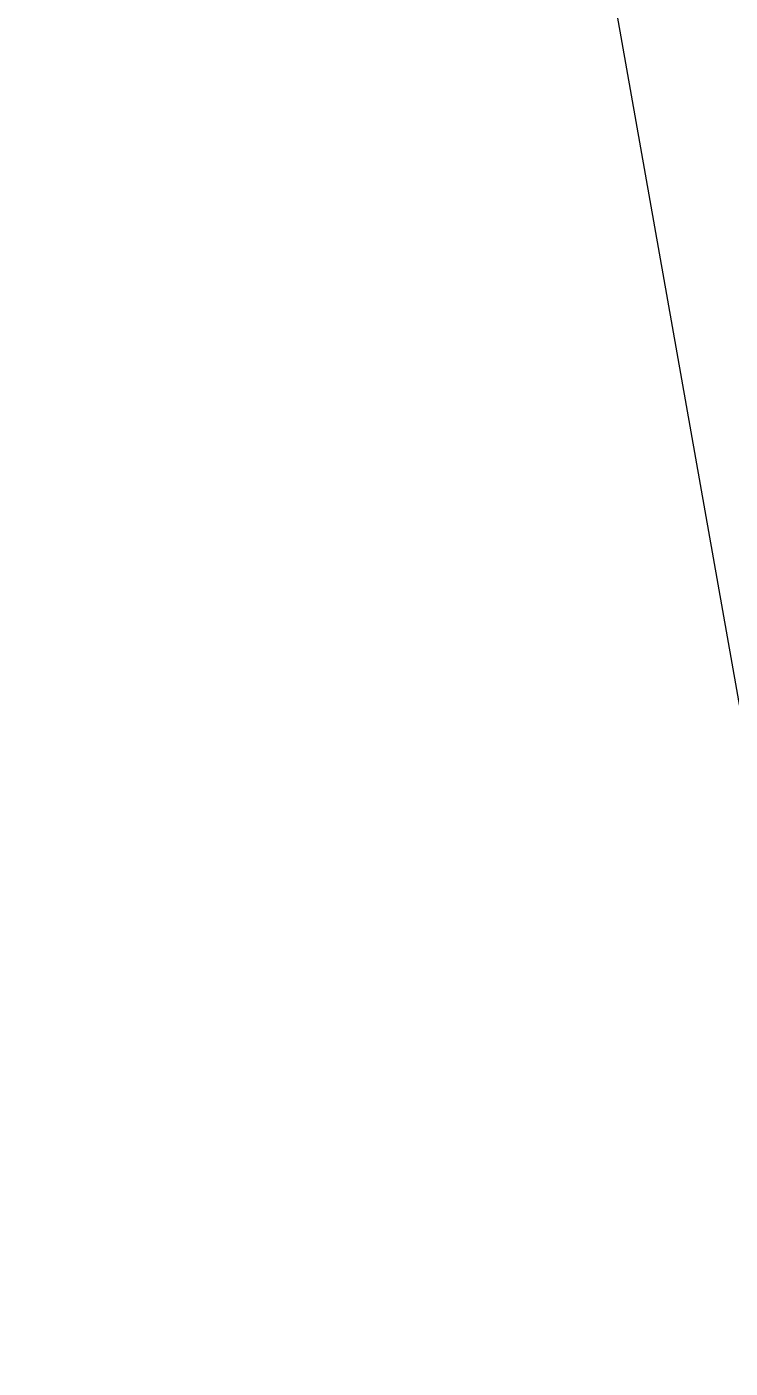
# Model space of a CAD drawing. Header units: millimetres. Extents: x -8417289 to 9420486, y 0 to 166066.
# Drawn here: x -196588.37 to -196585.42, y 105958.96 to 105964.58 of the extents above; entities that cross this region are included whole.
import ezdxf
from ezdxf import colors
from ezdxf.entities.mleader import LeaderData, LeaderLine
from ezdxf.math import Vec2, Vec3

# ---------------------------------------------------------------- set-up
doc = ezdxf.new("R2010")
doc.units = ezdxf.units.MM
doc.header["$MEASUREMENT"] = 0
doc.layers.get('0').update_dxf_attribs({"color": 250, "lineweight": 9})
for name, color, linetype, lineweight in [('_АР ТЕКСТ', 250, 'Continuous', 25), ('АР_Размеры', 175, 'Continuous', 9), ('АР_Сущ Несущая стена', 216, 'Continuous', 30)]:
    doc.layers.add(name, color=color, linetype=linetype, lineweight=lineweight)
doc.styles.add('ISOCPEUR', font='isocpeur.TTF')

# ---------------------------------------------------------------- blocks, each defined once
blk = doc.blocks.new('_DotSmall')
at = {"color": 0, "linetype": 'ByBlock', "const_width": 0.5}
blk.add_lwpolyline([(-0.0625, 0, 1), (0.0625, 0, 1)], format="xyb", close=True, dxfattribs=at)

msp = doc.modelspace()

# ---------------------------------------------------------------- linework, layer by layer
at = {"layer": 'АР_Размеры', "color": 5, "lineweight": 0, "ltscale": 100, "transparency": 33554687}
msp.add_lwpolyline([(-196594.5156, 105955.1609, 0.436125), (-196593.644, 105955.0198, 0.038423), (-196592.4645, 105956.2315, -0.086853), (-196590.8547, 105957.5809, -0.346763), (-196590.4805, 105957.5325), (-196589.8726, 105956.8973, 0.527877), (-196589.377, 105956.9851), (-196589.0245, 105957.7906, -0.527877), (-196588.5289, 105957.8784), (-196587.921, 105957.2432, 0.527877), (-196587.4254, 105957.331), (-196587.0729, 105958.1365, -0.469739), (-196586.6205, 105958.2609), (-196585.0996, 105957.1782, 0.667984), (-196584.6248, 105957.4811), (-196586.1951, 105966.3409, 0.414214)], format="xyb", dxfattribs=at)
msp.add_lwpolyline([(-196594.5156, 105955.1609, 0.436125), (-196593.644, 105955.0198, 0.038423), (-196592.4645, 105956.2315, -0.086853), (-196590.8547, 105957.5809, -0.346763), (-196590.4805, 105957.5325), (-196589.8726, 105956.8973, 0.527877), (-196589.377, 105956.9851), (-196589.0245, 105957.7906, -0.527877), (-196588.5289, 105957.8784), (-196587.921, 105957.2432, 0.527877), (-196587.4254, 105957.331), (-196587.0729, 105958.1365, -0.469739), (-196586.6205, 105958.2609), (-196585.0996, 105957.1782, 0.667984), (-196584.6248, 105957.4811), (-196586.1951, 105966.3409, 0.414214)], format="xyb", dxfattribs=at)
msp.add_lwpolyline([(-196594.5156, 105955.1609, 0.436125), (-196593.644, 105955.0198, 0.038423), (-196592.4645, 105956.2315, -0.086853), (-196590.8547, 105957.5809, -0.346763), (-196590.4805, 105957.5325), (-196589.8726, 105956.8973, 0.527877), (-196589.377, 105956.9851), (-196589.0245, 105957.7906, -0.527877), (-196588.5289, 105957.8784), (-196587.921, 105957.2432, 0.527877), (-196587.4254, 105957.331), (-196587.0729, 105958.1365, -0.469739), (-196586.6205, 105958.2609), (-196585.0996, 105957.1782, 0.667984), (-196584.6248, 105957.4811), (-196586.1951, 105966.3409, 0.414214)], format="xyb", dxfattribs=at)
msp.add_lwpolyline([(-196594.5156, 105955.1609, 0.436125), (-196593.644, 105955.0198, 0.038423), (-196592.4645, 105956.2315, -0.086853), (-196590.8547, 105957.5809, -0.346763), (-196590.4805, 105957.5325), (-196589.8726, 105956.8973, 0.527877), (-196589.377, 105956.9851), (-196589.0245, 105957.7906, -0.527877), (-196588.5289, 105957.8784), (-196587.921, 105957.2432, 0.527877), (-196587.4254, 105957.331), (-196587.0729, 105958.1365, -0.469739), (-196586.6205, 105958.2609), (-196585.0996, 105957.1782, 0.667984), (-196584.6248, 105957.4811), (-196586.1951, 105966.3409, 0.414214)], format="xyb", dxfattribs=at)
msp.add_lwpolyline([(-196594.5156, 105955.1609, 0.436125), (-196593.644, 105955.0198, 0.038423), (-196592.4645, 105956.2315, -0.086853), (-196590.8547, 105957.5809, -0.346763), (-196590.4805, 105957.5325), (-196589.8726, 105956.8973, 0.527877), (-196589.377, 105956.9851), (-196589.0245, 105957.7906, -0.527877), (-196588.5289, 105957.8784), (-196587.921, 105957.2432, 0.527877), (-196587.4254, 105957.331), (-196587.0729, 105958.1365, -0.469739), (-196586.6205, 105958.2609), (-196585.0996, 105957.1782, 0.667984), (-196584.6248, 105957.4811), (-196586.1951, 105966.3409, 0.414214)], format="xyb", dxfattribs=at)
msp.add_lwpolyline([(-196594.5156, 105955.1609, 0.436125), (-196593.644, 105955.0198, 0.038423), (-196592.4645, 105956.2315, -0.086853), (-196590.8547, 105957.5809, -0.346763), (-196590.4805, 105957.5325), (-196589.8726, 105956.8973, 0.527877), (-196589.377, 105956.9851), (-196589.0245, 105957.7906, -0.527877), (-196588.5289, 105957.8784), (-196587.921, 105957.2432, 0.527877), (-196587.4254, 105957.331), (-196587.0729, 105958.1365, -0.469739), (-196586.6205, 105958.2609), (-196585.0996, 105957.1782, 0.667984), (-196584.6248, 105957.4811), (-196586.1951, 105966.3409, 0.414214)], format="xyb", dxfattribs=at)
msp.add_lwpolyline([(-196594.5156, 105955.1609, 0.436125), (-196593.644, 105955.0198, 0.038423), (-196592.4645, 105956.2315, -0.086853), (-196590.8547, 105957.5809, -0.346763), (-196590.4805, 105957.5325), (-196589.8726, 105956.8973, 0.527877), (-196589.377, 105956.9851), (-196589.0245, 105957.7906, -0.527877), (-196588.5289, 105957.8784), (-196587.921, 105957.2432, 0.527877), (-196587.4254, 105957.331), (-196587.0729, 105958.1365, -0.469739), (-196586.6205, 105958.2609), (-196585.0996, 105957.1782, 0.667984), (-196584.6248, 105957.4811), (-196586.1951, 105966.3409, 0.414214)], format="xyb", dxfattribs=at)
msp.add_lwpolyline([(-196594.5156, 105955.1609, 0.436125), (-196593.644, 105955.0198, 0.038423), (-196592.4645, 105956.2315, -0.086853), (-196590.8547, 105957.5809, -0.346763), (-196590.4805, 105957.5325), (-196589.8726, 105956.8973, 0.527877), (-196589.377, 105956.9851), (-196589.0245, 105957.7906, -0.527877), (-196588.5289, 105957.8784), (-196587.921, 105957.2432, 0.527877), (-196587.4254, 105957.331), (-196587.0729, 105958.1365, -0.469739), (-196586.6205, 105958.2609), (-196585.0996, 105957.1782, 0.667984), (-196584.6248, 105957.4811), (-196586.1951, 105966.3409, 0.414214)], format="xyb", dxfattribs=at)
msp.add_lwpolyline([(-196594.5156, 105955.1609, 0.436125), (-196593.644, 105955.0198, 0.038423), (-196592.4645, 105956.2315, -0.086853), (-196590.8547, 105957.5809, -0.346763), (-196590.4805, 105957.5325), (-196589.8726, 105956.8973, 0.527877), (-196589.377, 105956.9851), (-196589.0245, 105957.7906, -0.527877), (-196588.5289, 105957.8784), (-196587.921, 105957.2432, 0.527877), (-196587.4254, 105957.331), (-196587.0729, 105958.1365, -0.469739), (-196586.6205, 105958.2609), (-196585.0996, 105957.1782, 0.667984), (-196584.6248, 105957.4811), (-196586.1951, 105966.3409, 0.414214)], format="xyb", dxfattribs=at)
msp.add_lwpolyline([(-196594.5156, 105955.1609, 0.436125), (-196593.644, 105955.0198, 0.038423), (-196592.4645, 105956.2315, -0.086853), (-196590.8547, 105957.5809, -0.346763), (-196590.4805, 105957.5325), (-196589.8726, 105956.8973, 0.527877), (-196589.377, 105956.9851), (-196589.0245, 105957.7906, -0.527877), (-196588.5289, 105957.8784), (-196587.921, 105957.2432, 0.527877), (-196587.4254, 105957.331), (-196587.0729, 105958.1365, -0.469739), (-196586.6205, 105958.2609), (-196585.0996, 105957.1782, 0.667984), (-196584.6248, 105957.4811), (-196586.1951, 105966.3409, 0.414214)], format="xyb", dxfattribs=at)
msp.add_lwpolyline([(-196594.5156, 105955.1609, 0.436125), (-196593.644, 105955.0198, 0.038423), (-196592.4645, 105956.2315, -0.086853), (-196590.8547, 105957.5809, -0.346763), (-196590.4805, 105957.5325), (-196589.8726, 105956.8973, 0.527877), (-196589.377, 105956.9851), (-196589.0245, 105957.7906, -0.527877), (-196588.5289, 105957.8784), (-196587.921, 105957.2432, 0.527877), (-196587.4254, 105957.331), (-196587.0729, 105958.1365, -0.469739), (-196586.6205, 105958.2609), (-196585.0996, 105957.1782, 0.667984), (-196584.6248, 105957.4811), (-196586.1951, 105966.3409, 0.414214)], format="xyb", dxfattribs=at)
msp.add_lwpolyline([(-196594.5156, 105955.1609, 0.436125), (-196593.644, 105955.0198, 0.038423), (-196592.4645, 105956.2315, -0.086853), (-196590.8547, 105957.5809, -0.346763), (-196590.4805, 105957.5325), (-196589.8726, 105956.8973, 0.527877), (-196589.377, 105956.9851), (-196589.0245, 105957.7906, -0.527877), (-196588.5289, 105957.8784), (-196587.921, 105957.2432, 0.527877), (-196587.4254, 105957.331), (-196587.0729, 105958.1365, -0.469739), (-196586.6205, 105958.2609), (-196585.0996, 105957.1782, 0.667984), (-196584.6248, 105957.4811), (-196586.1951, 105966.3409, 0.414214)], format="xyb", dxfattribs=at)
msp.add_lwpolyline([(-196594.5156, 105955.1609, 0.436125), (-196593.644, 105955.0198, 0.038423), (-196592.4645, 105956.2315, -0.086853), (-196590.8547, 105957.5809, -0.346763), (-196590.4805, 105957.5325), (-196589.8726, 105956.8973, 0.527877), (-196589.377, 105956.9851), (-196589.0245, 105957.7906, -0.527877), (-196588.5289, 105957.8784), (-196587.921, 105957.2432, 0.527877), (-196587.4254, 105957.331), (-196587.0729, 105958.1365, -0.469739), (-196586.6205, 105958.2609), (-196585.0996, 105957.1782, 0.667984), (-196584.6248, 105957.4811), (-196586.1951, 105966.3409, 0.414214)], format="xyb", dxfattribs=at)
msp.add_lwpolyline([(-196594.5156, 105955.1609, 0.436125), (-196593.644, 105955.0198, 0.038423), (-196592.4645, 105956.2315, -0.086853), (-196590.8547, 105957.5809, -0.346763), (-196590.4805, 105957.5325), (-196589.8726, 105956.8973, 0.527877), (-196589.377, 105956.9851), (-196589.0245, 105957.7906, -0.527877), (-196588.5289, 105957.8784), (-196587.921, 105957.2432, 0.527877), (-196587.4254, 105957.331), (-196587.0729, 105958.1365, -0.469739), (-196586.6205, 105958.2609), (-196585.0996, 105957.1782, 0.667984), (-196584.6248, 105957.4811), (-196586.1951, 105966.3409, 0.414214)], format="xyb", dxfattribs=at)
msp.add_lwpolyline([(-196594.5156, 105955.1609, 0.436125), (-196593.644, 105955.0198, 0.038423), (-196592.4645, 105956.2315, -0.086853), (-196590.8547, 105957.5809, -0.346763), (-196590.4805, 105957.5325), (-196589.8726, 105956.8973, 0.527877), (-196589.377, 105956.9851), (-196589.0245, 105957.7906, -0.527877), (-196588.5289, 105957.8784), (-196587.921, 105957.2432, 0.527877), (-196587.4254, 105957.331), (-196587.0729, 105958.1365, -0.469739), (-196586.6205, 105958.2609), (-196585.0996, 105957.1782, 0.667984), (-196584.6248, 105957.4811), (-196586.1951, 105966.3409, 0.414214)], format="xyb", dxfattribs=at)
msp.add_lwpolyline([(-196594.5156, 105955.1609, 0.436125), (-196593.644, 105955.0198, 0.038423), (-196592.4645, 105956.2315, -0.086853), (-196590.8547, 105957.5809, -0.346763), (-196590.4805, 105957.5325), (-196589.8726, 105956.8973, 0.527877), (-196589.377, 105956.9851), (-196589.0245, 105957.7906, -0.527877), (-196588.5289, 105957.8784), (-196587.921, 105957.2432, 0.527877), (-196587.4254, 105957.331), (-196587.0729, 105958.1365, -0.469739), (-196586.6205, 105958.2609), (-196585.0996, 105957.1782, 0.667984), (-196584.6248, 105957.4811), (-196586.1951, 105966.3409, 0.414214)], format="xyb", dxfattribs=at)
msp.add_lwpolyline([(-196594.5156, 105955.1609, 0.436125), (-196593.644, 105955.0198, 0.038423), (-196592.4645, 105956.2315, -0.086853), (-196590.8547, 105957.5809, -0.346763), (-196590.4805, 105957.5325), (-196589.8726, 105956.8973, 0.527877), (-196589.377, 105956.9851), (-196589.0245, 105957.7906, -0.527877), (-196588.5289, 105957.8784), (-196587.921, 105957.2432, 0.527877), (-196587.4254, 105957.331), (-196587.0729, 105958.1365, -0.469739), (-196586.6205, 105958.2609), (-196585.0996, 105957.1782, 0.667984), (-196584.6248, 105957.4811), (-196586.1951, 105966.3409, 0.414214)], format="xyb", dxfattribs=at)
msp.add_lwpolyline([(-196594.5156, 105955.1609, 0.436125), (-196593.644, 105955.0198, 0.038423), (-196592.4645, 105956.2315, -0.086853), (-196590.8547, 105957.5809, -0.346763), (-196590.4805, 105957.5325), (-196589.8726, 105956.8973, 0.527877), (-196589.377, 105956.9851), (-196589.0245, 105957.7906, -0.527877), (-196588.5289, 105957.8784), (-196587.921, 105957.2432, 0.527877), (-196587.4254, 105957.331), (-196587.0729, 105958.1365, -0.469739), (-196586.6205, 105958.2609), (-196585.0996, 105957.1782, 0.667984), (-196584.6248, 105957.4811), (-196586.1951, 105966.3409, 0.414214)], format="xyb", dxfattribs=at)
msp.add_lwpolyline([(-196594.5156, 105955.1609, 0.436125), (-196593.644, 105955.0198, 0.038423), (-196592.4645, 105956.2315, -0.086853), (-196590.8547, 105957.5809, -0.346763), (-196590.4805, 105957.5325), (-196589.8726, 105956.8973, 0.527877), (-196589.377, 105956.9851), (-196589.0245, 105957.7906, -0.527877), (-196588.5289, 105957.8784), (-196587.921, 105957.2432, 0.527877), (-196587.4254, 105957.331), (-196587.0729, 105958.1365, -0.469739), (-196586.6205, 105958.2609), (-196585.0996, 105957.1782, 0.667984), (-196584.6248, 105957.4811), (-196586.1951, 105966.3409, 0.414214)], format="xyb", dxfattribs=at)
msp.add_lwpolyline([(-196594.5156, 105955.1609, 0.436125), (-196593.644, 105955.0198, 0.038423), (-196592.4645, 105956.2315, -0.086853), (-196590.8547, 105957.5809, -0.346763), (-196590.4805, 105957.5325), (-196589.8726, 105956.8973, 0.527877), (-196589.377, 105956.9851), (-196589.0245, 105957.7906, -0.527877), (-196588.5289, 105957.8784), (-196587.921, 105957.2432, 0.527877), (-196587.4254, 105957.331), (-196587.0729, 105958.1365, -0.469739), (-196586.6205, 105958.2609), (-196585.0996, 105957.1782, 0.667984), (-196584.6248, 105957.4811), (-196586.1951, 105966.3409, 0.414214)], format="xyb", dxfattribs=at)
msp.add_lwpolyline([(-196594.5156, 105955.1609, 0.436125), (-196593.644, 105955.0198, 0.038423), (-196592.4645, 105956.2315, -0.086853), (-196590.8547, 105957.5809, -0.346763), (-196590.4805, 105957.5325), (-196589.8726, 105956.8973, 0.527877), (-196589.377, 105956.9851), (-196589.0245, 105957.7906, -0.527877), (-196588.5289, 105957.8784), (-196587.921, 105957.2432, 0.527877), (-196587.4254, 105957.331), (-196587.0729, 105958.1365, -0.469739), (-196586.6205, 105958.2609), (-196585.0996, 105957.1782, 0.667984), (-196584.6248, 105957.4811), (-196586.1951, 105966.3409, 0.414214)], format="xyb", dxfattribs=at)
msp.add_lwpolyline([(-196594.5156, 105955.1609, 0.436125), (-196593.644, 105955.0198, 0.038423), (-196592.4645, 105956.2315, -0.086853), (-196590.8547, 105957.5809, -0.346763), (-196590.4805, 105957.5325), (-196589.8726, 105956.8973, 0.527877), (-196589.377, 105956.9851), (-196589.0245, 105957.7906, -0.527877), (-196588.5289, 105957.8784), (-196587.921, 105957.2432, 0.527877), (-196587.4254, 105957.331), (-196587.0729, 105958.1365, -0.469739), (-196586.6205, 105958.2609), (-196585.0996, 105957.1782, 0.667984), (-196584.6248, 105957.4811), (-196586.1951, 105966.3409, 0.414214)], format="xyb", dxfattribs=at)
msp.add_lwpolyline([(-196594.5156, 105955.1609, 0.436125), (-196593.644, 105955.0198, 0.038423), (-196592.4645, 105956.2315, -0.086853), (-196590.8547, 105957.5809, -0.346763), (-196590.4805, 105957.5325), (-196589.8726, 105956.8973, 0.527877), (-196589.377, 105956.9851), (-196589.0245, 105957.7906, -0.527877), (-196588.5289, 105957.8784), (-196587.921, 105957.2432, 0.527877), (-196587.4254, 105957.331), (-196587.0729, 105958.1365, -0.469739), (-196586.6205, 105958.2609), (-196585.0996, 105957.1782, 0.667984), (-196584.6248, 105957.4811), (-196586.1951, 105966.3409, 0.414214)], format="xyb", dxfattribs=at)
msp.add_lwpolyline([(-196594.5156, 105955.1609, 0.436125), (-196593.644, 105955.0198, 0.038423), (-196592.4645, 105956.2315, -0.086853), (-196590.8547, 105957.5809, -0.346763), (-196590.4805, 105957.5325), (-196589.8726, 105956.8973, 0.527877), (-196589.377, 105956.9851), (-196589.0245, 105957.7906, -0.527877), (-196588.5289, 105957.8784), (-196587.921, 105957.2432, 0.527877), (-196587.4254, 105957.331), (-196587.0729, 105958.1365, -0.469739), (-196586.6205, 105958.2609), (-196585.0996, 105957.1782, 0.667984), (-196584.6248, 105957.4811), (-196586.1951, 105966.3409, 0.414214)], format="xyb", dxfattribs=at)
msp.add_lwpolyline([(-196594.5156, 105955.1609, 0.436125), (-196593.644, 105955.0198, 0.038423), (-196592.4645, 105956.2315, -0.086853), (-196590.8547, 105957.5809, -0.346763), (-196590.4805, 105957.5325), (-196589.8726, 105956.8973, 0.527877), (-196589.377, 105956.9851), (-196589.0245, 105957.7906, -0.527877), (-196588.5289, 105957.8784), (-196587.921, 105957.2432, 0.527877), (-196587.4254, 105957.331), (-196587.0729, 105958.1365, -0.469739), (-196586.6205, 105958.2609), (-196585.0996, 105957.1782, 0.667984), (-196584.6248, 105957.4811), (-196586.1951, 105966.3409, 0.414214)], format="xyb", dxfattribs=at)
msp.add_lwpolyline([(-196594.5156, 105955.1609, 0.436125), (-196593.644, 105955.0198, 0.038423), (-196592.4645, 105956.2315, -0.086853), (-196590.8547, 105957.5809, -0.346763), (-196590.4805, 105957.5325), (-196589.8726, 105956.8973, 0.527877), (-196589.377, 105956.9851), (-196589.0245, 105957.7906, -0.527877), (-196588.5289, 105957.8784), (-196587.921, 105957.2432, 0.527877), (-196587.4254, 105957.331), (-196587.0729, 105958.1365, -0.469739), (-196586.6205, 105958.2609), (-196585.0996, 105957.1782, 0.667984), (-196584.6248, 105957.4811), (-196586.1951, 105966.3409, 0.414214)], format="xyb", dxfattribs=at)
msp.add_lwpolyline([(-196594.5156, 105955.1609, 0.436125), (-196593.644, 105955.0198, 0.038423), (-196592.4645, 105956.2315, -0.086853), (-196590.8547, 105957.5809, -0.346763), (-196590.4805, 105957.5325), (-196589.8726, 105956.8973, 0.527877), (-196589.377, 105956.9851), (-196589.0245, 105957.7906, -0.527877), (-196588.5289, 105957.8784), (-196587.921, 105957.2432, 0.527877), (-196587.4254, 105957.331), (-196587.0729, 105958.1365, -0.469739), (-196586.6205, 105958.2609), (-196585.0996, 105957.1782, 0.667984), (-196584.6248, 105957.4811), (-196586.1951, 105966.3409, 0.414214)], format="xyb", dxfattribs=at)
msp.add_lwpolyline([(-196594.5156, 105955.1609, 0.436125), (-196593.644, 105955.0198, 0.038423), (-196592.4645, 105956.2315, -0.086853), (-196590.8547, 105957.5809, -0.346763), (-196590.4805, 105957.5325), (-196589.8726, 105956.8973, 0.527877), (-196589.377, 105956.9851), (-196589.0245, 105957.7906, -0.527877), (-196588.5289, 105957.8784), (-196587.921, 105957.2432, 0.527877), (-196587.4254, 105957.331), (-196587.0729, 105958.1365, -0.469739), (-196586.6205, 105958.2609), (-196585.0996, 105957.1782, 0.667984), (-196584.6248, 105957.4811), (-196586.1951, 105966.3409, 0.414214)], format="xyb", dxfattribs=at)
msp.add_lwpolyline([(-196594.5156, 105955.1609, 0.436125), (-196593.644, 105955.0198, 0.038423), (-196592.4645, 105956.2315, -0.086853), (-196590.8547, 105957.5809, -0.346763), (-196590.4805, 105957.5325), (-196589.8726, 105956.8973, 0.527877), (-196589.377, 105956.9851), (-196589.0245, 105957.7906, -0.527877), (-196588.5289, 105957.8784), (-196587.921, 105957.2432, 0.527877), (-196587.4254, 105957.331), (-196587.0729, 105958.1365, -0.469739), (-196586.6205, 105958.2609), (-196585.0996, 105957.1782, 0.667984), (-196584.6248, 105957.4811), (-196586.1951, 105966.3409, 0.414214)], format="xyb", dxfattribs=at)
msp.add_lwpolyline([(-196594.5156, 105955.1609, 0.436125), (-196593.644, 105955.0198, 0.038423), (-196592.4645, 105956.2315, -0.086853), (-196590.8547, 105957.5809, -0.346763), (-196590.4805, 105957.5325), (-196589.8726, 105956.8973, 0.527877), (-196589.377, 105956.9851), (-196589.0245, 105957.7906, -0.527877), (-196588.5289, 105957.8784), (-196587.921, 105957.2432, 0.527877), (-196587.4254, 105957.331), (-196587.0729, 105958.1365, -0.469739), (-196586.6205, 105958.2609), (-196585.0996, 105957.1782, 0.667984), (-196584.6248, 105957.4811), (-196586.1951, 105966.3409, 0.414214)], format="xyb", dxfattribs=at)
msp.add_lwpolyline([(-196594.5156, 105955.1609, 0.436125), (-196593.644, 105955.0198, 0.038423), (-196592.4645, 105956.2315, -0.086853), (-196590.8547, 105957.5809, -0.346763), (-196590.4805, 105957.5325), (-196589.8726, 105956.8973, 0.527877), (-196589.377, 105956.9851), (-196589.0245, 105957.7906, -0.527877), (-196588.5289, 105957.8784), (-196587.921, 105957.2432, 0.527877), (-196587.4254, 105957.331), (-196587.0729, 105958.1365, -0.469739), (-196586.6205, 105958.2609), (-196585.0996, 105957.1782, 0.667984), (-196584.6248, 105957.4811), (-196586.1951, 105966.3409, 0.414214)], format="xyb", dxfattribs=at)
msp.add_lwpolyline([(-196594.5156, 105955.1609, 0.436125), (-196593.644, 105955.0198, 0.038423), (-196592.4645, 105956.2315, -0.086853), (-196590.8547, 105957.5809, -0.346763), (-196590.4805, 105957.5325), (-196589.8726, 105956.8973, 0.527877), (-196589.377, 105956.9851), (-196589.0245, 105957.7906, -0.527877), (-196588.5289, 105957.8784), (-196587.921, 105957.2432, 0.527877), (-196587.4254, 105957.331), (-196587.0729, 105958.1365, -0.469739), (-196586.6205, 105958.2609), (-196585.0996, 105957.1782, 0.667984), (-196584.6248, 105957.4811), (-196586.1951, 105966.3409, 0.414214)], format="xyb", dxfattribs=at)
msp.add_lwpolyline([(-196594.5156, 105955.1609, 0.436125), (-196593.644, 105955.0198, 0.038423), (-196592.4645, 105956.2315, -0.086853), (-196590.8547, 105957.5809, -0.346763), (-196590.4805, 105957.5325), (-196589.8726, 105956.8973, 0.527877), (-196589.377, 105956.9851), (-196589.0245, 105957.7906, -0.527877), (-196588.5289, 105957.8784), (-196587.921, 105957.2432, 0.527877), (-196587.4254, 105957.331), (-196587.0729, 105958.1365, -0.469739), (-196586.6205, 105958.2609), (-196585.0996, 105957.1782, 0.667984), (-196584.6248, 105957.4811), (-196586.1951, 105966.3409, 0.414214)], format="xyb", dxfattribs=at)
msp.add_lwpolyline([(-196594.5156, 105955.1609, 0.436125), (-196593.644, 105955.0198, 0.038423), (-196592.4645, 105956.2315, -0.086853), (-196590.8547, 105957.5809, -0.346763), (-196590.4805, 105957.5325), (-196589.8726, 105956.8973, 0.527877), (-196589.377, 105956.9851), (-196589.0245, 105957.7906, -0.527877), (-196588.5289, 105957.8784), (-196587.921, 105957.2432, 0.527877), (-196587.4254, 105957.331), (-196587.0729, 105958.1365, -0.469739), (-196586.6205, 105958.2609), (-196585.0996, 105957.1782, 0.667984), (-196584.6248, 105957.4811), (-196586.1951, 105966.3409, 0.414214)], format="xyb", dxfattribs=at)
msp.add_lwpolyline([(-196594.5156, 105955.1609, 0.436125), (-196593.644, 105955.0198, 0.038423), (-196592.4645, 105956.2315, -0.086853), (-196590.8547, 105957.5809, -0.346763), (-196590.4805, 105957.5325), (-196589.8726, 105956.8973, 0.527877), (-196589.377, 105956.9851), (-196589.0245, 105957.7906, -0.527877), (-196588.5289, 105957.8784), (-196587.921, 105957.2432, 0.527877), (-196587.4254, 105957.331), (-196587.0729, 105958.1365, -0.469739), (-196586.6205, 105958.2609), (-196585.0996, 105957.1782, 0.667984), (-196584.6248, 105957.4811), (-196586.1951, 105966.3409, 0.414214)], format="xyb", dxfattribs=at)
msp.add_lwpolyline([(-196594.5156, 105955.1609, 0.436125), (-196593.644, 105955.0198, 0.038423), (-196592.4645, 105956.2315, -0.086853), (-196590.8547, 105957.5809, -0.346763), (-196590.4805, 105957.5325), (-196589.8726, 105956.8973, 0.527877), (-196589.377, 105956.9851), (-196589.0245, 105957.7906, -0.527877), (-196588.5289, 105957.8784), (-196587.921, 105957.2432, 0.527877), (-196587.4254, 105957.331), (-196587.0729, 105958.1365, -0.469739), (-196586.6205, 105958.2609), (-196585.0996, 105957.1782, 0.667984), (-196584.6248, 105957.4811), (-196586.1951, 105966.3409, 0.414214)], format="xyb", dxfattribs=at)
msp.add_lwpolyline([(-196594.5156, 105955.1609, 0.436125), (-196593.644, 105955.0198, 0.038423), (-196592.4645, 105956.2315, -0.086853), (-196590.8547, 105957.5809, -0.346763), (-196590.4805, 105957.5325), (-196589.8726, 105956.8973, 0.527877), (-196589.377, 105956.9851), (-196589.0245, 105957.7906, -0.527877), (-196588.5289, 105957.8784), (-196587.921, 105957.2432, 0.527877), (-196587.4254, 105957.331), (-196587.0729, 105958.1365, -0.469739), (-196586.6205, 105958.2609), (-196585.0996, 105957.1782, 0.667984), (-196584.6248, 105957.4811), (-196586.1951, 105966.3409, 0.414214)], format="xyb", dxfattribs=at)
msp.add_lwpolyline([(-196594.5156, 105955.1609, 0.436125), (-196593.644, 105955.0198, 0.038423), (-196592.4645, 105956.2315, -0.086853), (-196590.8547, 105957.5809, -0.346763), (-196590.4805, 105957.5325), (-196589.8726, 105956.8973, 0.527877), (-196589.377, 105956.9851), (-196589.0245, 105957.7906, -0.527877), (-196588.5289, 105957.8784), (-196587.921, 105957.2432, 0.527877), (-196587.4254, 105957.331), (-196587.0729, 105958.1365, -0.469739), (-196586.6205, 105958.2609), (-196585.0996, 105957.1782, 0.667984), (-196584.6248, 105957.4811), (-196586.1951, 105966.3409, 0.414214)], format="xyb", dxfattribs=at)
msp.add_lwpolyline([(-196594.5156, 105955.1609, 0.436125), (-196593.644, 105955.0198, 0.038423), (-196592.4645, 105956.2315, -0.086853), (-196590.8547, 105957.5809, -0.346763), (-196590.4805, 105957.5325), (-196589.8726, 105956.8973, 0.527877), (-196589.377, 105956.9851), (-196589.0245, 105957.7906, -0.527877), (-196588.5289, 105957.8784), (-196587.921, 105957.2432, 0.527877), (-196587.4254, 105957.331), (-196587.0729, 105958.1365, -0.469739), (-196586.6205, 105958.2609), (-196585.0996, 105957.1782, 0.667984), (-196584.6248, 105957.4811), (-196586.1951, 105966.3409, 0.414214)], format="xyb", dxfattribs=at)
msp.add_lwpolyline([(-196594.5156, 105955.1609, 0.436125), (-196593.644, 105955.0198, 0.038423), (-196592.4645, 105956.2315, -0.086853), (-196590.8547, 105957.5809, -0.346763), (-196590.4805, 105957.5325), (-196589.8726, 105956.8973, 0.527877), (-196589.377, 105956.9851), (-196589.0245, 105957.7906, -0.527877), (-196588.5289, 105957.8784), (-196587.921, 105957.2432, 0.527877), (-196587.4254, 105957.331), (-196587.0729, 105958.1365, -0.469739), (-196586.6205, 105958.2609), (-196585.0996, 105957.1782, 0.667984), (-196584.6248, 105957.4811), (-196586.1951, 105966.3409, 0.414214)], format="xyb", dxfattribs=at)
msp.add_lwpolyline([(-196594.5156, 105955.1609, 0.436125), (-196593.644, 105955.0198, 0.038423), (-196592.4645, 105956.2315, -0.086853), (-196590.8547, 105957.5809, -0.346763), (-196590.4805, 105957.5325), (-196589.8726, 105956.8973, 0.527877), (-196589.377, 105956.9851), (-196589.0245, 105957.7906, -0.527877), (-196588.5289, 105957.8784), (-196587.921, 105957.2432, 0.527877), (-196587.4254, 105957.331), (-196587.0729, 105958.1365, -0.469739), (-196586.6205, 105958.2609), (-196585.0996, 105957.1782, 0.667984), (-196584.6248, 105957.4811), (-196586.1951, 105966.3409, 0.414214)], format="xyb", dxfattribs=at)
msp.add_lwpolyline([(-196594.5156, 105955.1609, 0.436125), (-196593.644, 105955.0198, 0.038423), (-196592.4645, 105956.2315, -0.086853), (-196590.8547, 105957.5809, -0.346763), (-196590.4805, 105957.5325), (-196589.8726, 105956.8973, 0.527877), (-196589.377, 105956.9851), (-196589.0245, 105957.7906, -0.527877), (-196588.5289, 105957.8784), (-196587.921, 105957.2432, 0.527877), (-196587.4254, 105957.331), (-196587.0729, 105958.1365, -0.469739), (-196586.6205, 105958.2609), (-196585.0996, 105957.1782, 0.667984), (-196584.6248, 105957.4811), (-196586.1951, 105966.3409, 0.414214)], format="xyb", dxfattribs=at)
msp.add_lwpolyline([(-196594.5156, 105955.1609, 0.436125), (-196593.644, 105955.0198, 0.038423), (-196592.4645, 105956.2315, -0.086853), (-196590.8547, 105957.5809, -0.346763), (-196590.4805, 105957.5325), (-196589.8726, 105956.8973, 0.527877), (-196589.377, 105956.9851), (-196589.0245, 105957.7906, -0.527877), (-196588.5289, 105957.8784), (-196587.921, 105957.2432, 0.527877), (-196587.4254, 105957.331), (-196587.0729, 105958.1365, -0.469739), (-196586.6205, 105958.2609), (-196585.0996, 105957.1782, 0.667984), (-196584.6248, 105957.4811), (-196586.1951, 105966.3409, 0.414214)], format="xyb", dxfattribs=at)
msp.add_lwpolyline([(-196594.5156, 105955.1609, 0.436125), (-196593.644, 105955.0198, 0.038423), (-196592.4645, 105956.2315, -0.086853), (-196590.8547, 105957.5809, -0.346763), (-196590.4805, 105957.5325), (-196589.8726, 105956.8973, 0.527877), (-196589.377, 105956.9851), (-196589.0245, 105957.7906, -0.527877), (-196588.5289, 105957.8784), (-196587.921, 105957.2432, 0.527877), (-196587.4254, 105957.331), (-196587.0729, 105958.1365, -0.469739), (-196586.6205, 105958.2609), (-196585.0996, 105957.1782, 0.667984), (-196584.6248, 105957.4811), (-196586.1951, 105966.3409, 0.414214)], format="xyb", dxfattribs=at)
msp.add_lwpolyline([(-196594.5156, 105955.1609, 0.436125), (-196593.644, 105955.0198, 0.038423), (-196592.4645, 105956.2315, -0.086853), (-196590.8547, 105957.5809, -0.346763), (-196590.4805, 105957.5325), (-196589.8726, 105956.8973, 0.527877), (-196589.377, 105956.9851), (-196589.0245, 105957.7906, -0.527877), (-196588.5289, 105957.8784), (-196587.921, 105957.2432, 0.527877), (-196587.4254, 105957.331), (-196587.0729, 105958.1365, -0.469739), (-196586.6205, 105958.2609), (-196585.0996, 105957.1782, 0.667984), (-196584.6248, 105957.4811), (-196586.1951, 105966.3409, 0.414214)], format="xyb", dxfattribs=at)
msp.add_lwpolyline([(-196594.5156, 105955.1609, 0.436125), (-196593.644, 105955.0198, 0.038423), (-196592.4645, 105956.2315, -0.086853), (-196590.8547, 105957.5809, -0.346763), (-196590.4805, 105957.5325), (-196589.8726, 105956.8973, 0.527877), (-196589.377, 105956.9851), (-196589.0245, 105957.7906, -0.527877), (-196588.5289, 105957.8784), (-196587.921, 105957.2432, 0.527877), (-196587.4254, 105957.331), (-196587.0729, 105958.1365, -0.469739), (-196586.6205, 105958.2609), (-196585.0996, 105957.1782, 0.667984), (-196584.6248, 105957.4811), (-196586.1951, 105966.3409, 0.414214)], format="xyb", dxfattribs=at)
msp.add_lwpolyline([(-196594.5156, 105955.1609, 0.436125), (-196593.644, 105955.0198, 0.038423), (-196592.4645, 105956.2315, -0.086853), (-196590.8547, 105957.5809, -0.346763), (-196590.4805, 105957.5325), (-196589.8726, 105956.8973, 0.527877), (-196589.377, 105956.9851), (-196589.0245, 105957.7906, -0.527877), (-196588.5289, 105957.8784), (-196587.921, 105957.2432, 0.527877), (-196587.4254, 105957.331), (-196587.0729, 105958.1365, -0.469739), (-196586.6205, 105958.2609), (-196585.0996, 105957.1782, 0.667984), (-196584.6248, 105957.4811), (-196586.1951, 105966.3409, 0.414214)], format="xyb", dxfattribs=at)
msp.add_lwpolyline([(-196594.5156, 105955.1609, 0.436125), (-196593.644, 105955.0198, 0.038423), (-196592.4645, 105956.2315, -0.086853), (-196590.8547, 105957.5809, -0.346763), (-196590.4805, 105957.5325), (-196589.8726, 105956.8973, 0.527877), (-196589.377, 105956.9851), (-196589.0245, 105957.7906, -0.527877), (-196588.5289, 105957.8784), (-196587.921, 105957.2432, 0.527877), (-196587.4254, 105957.331), (-196587.0729, 105958.1365, -0.469739), (-196586.6205, 105958.2609), (-196585.0996, 105957.1782, 0.667984), (-196584.6248, 105957.4811), (-196586.1951, 105966.3409, 0.414214)], format="xyb", dxfattribs=at)
msp.add_lwpolyline([(-196594.5156, 105955.1609, 0.436125), (-196593.644, 105955.0198, 0.038423), (-196592.4645, 105956.2315, -0.086853), (-196590.8547, 105957.5809, -0.346763), (-196590.4805, 105957.5325), (-196589.8726, 105956.8973, 0.527877), (-196589.377, 105956.9851), (-196589.0245, 105957.7906, -0.527877), (-196588.5289, 105957.8784), (-196587.921, 105957.2432, 0.527877), (-196587.4254, 105957.331), (-196587.0729, 105958.1365, -0.469739), (-196586.6205, 105958.2609), (-196585.0996, 105957.1782, 0.667984), (-196584.6248, 105957.4811), (-196586.1951, 105966.3409, 0.414214)], format="xyb", dxfattribs=at)
msp.add_lwpolyline([(-196594.5156, 105955.1609, 0.436125), (-196593.644, 105955.0198, 0.038423), (-196592.4645, 105956.2315, -0.086853), (-196590.8547, 105957.5809, -0.346763), (-196590.4805, 105957.5325), (-196589.8726, 105956.8973, 0.527877), (-196589.377, 105956.9851), (-196589.0245, 105957.7906, -0.527877), (-196588.5289, 105957.8784), (-196587.921, 105957.2432, 0.527877), (-196587.4254, 105957.331), (-196587.0729, 105958.1365, -0.469739), (-196586.6205, 105958.2609), (-196585.0996, 105957.1782, 0.667984), (-196584.6248, 105957.4811), (-196586.1951, 105966.3409, 0.414214)], format="xyb", dxfattribs=at)
msp.add_lwpolyline([(-196594.5156, 105955.1609, 0.436125), (-196593.644, 105955.0198, 0.038423), (-196592.4645, 105956.2315, -0.086853), (-196590.8547, 105957.5809, -0.346763), (-196590.4805, 105957.5325), (-196589.8726, 105956.8973, 0.527877), (-196589.377, 105956.9851), (-196589.0245, 105957.7906, -0.527877), (-196588.5289, 105957.8784), (-196587.921, 105957.2432, 0.527877), (-196587.4254, 105957.331), (-196587.0729, 105958.1365, -0.469739), (-196586.6205, 105958.2609), (-196585.0996, 105957.1782, 0.667984), (-196584.6248, 105957.4811), (-196586.1951, 105966.3409, 0.414214)], format="xyb", dxfattribs=at)
msp.add_lwpolyline([(-196594.5156, 105955.1609, 0.436125), (-196593.644, 105955.0198, 0.038423), (-196592.4645, 105956.2315, -0.086853), (-196590.8547, 105957.5809, -0.346763), (-196590.4805, 105957.5325), (-196589.8726, 105956.8973, 0.527877), (-196589.377, 105956.9851), (-196589.0245, 105957.7906, -0.527877), (-196588.5289, 105957.8784), (-196587.921, 105957.2432, 0.527877), (-196587.4254, 105957.331), (-196587.0729, 105958.1365, -0.469739), (-196586.6205, 105958.2609), (-196585.0996, 105957.1782, 0.667984), (-196584.6248, 105957.4811), (-196586.1951, 105966.3409, 0.414214)], format="xyb", dxfattribs=at)
msp.add_lwpolyline([(-196594.5156, 105955.1609, 0.436125), (-196593.644, 105955.0198, 0.038423), (-196592.4645, 105956.2315, -0.086853), (-196590.8547, 105957.5809, -0.346763), (-196590.4805, 105957.5325), (-196589.8726, 105956.8973, 0.527877), (-196589.377, 105956.9851), (-196589.0245, 105957.7906, -0.527877), (-196588.5289, 105957.8784), (-196587.921, 105957.2432, 0.527877), (-196587.4254, 105957.331), (-196587.0729, 105958.1365, -0.469739), (-196586.6205, 105958.2609), (-196585.0996, 105957.1782, 0.667984), (-196584.6248, 105957.4811), (-196586.1951, 105966.3409, 0.414214)], format="xyb", dxfattribs=at)
msp.add_lwpolyline([(-196594.5156, 105955.1609, 0.436125), (-196593.644, 105955.0198, 0.038423), (-196592.4645, 105956.2315, -0.086853), (-196590.8547, 105957.5809, -0.346763), (-196590.4805, 105957.5325), (-196589.8726, 105956.8973, 0.527877), (-196589.377, 105956.9851), (-196589.0245, 105957.7906, -0.527877), (-196588.5289, 105957.8784), (-196587.921, 105957.2432, 0.527877), (-196587.4254, 105957.331), (-196587.0729, 105958.1365, -0.469739), (-196586.6205, 105958.2609), (-196585.0996, 105957.1782, 0.667984), (-196584.6248, 105957.4811), (-196586.1951, 105966.3409, 0.414214)], format="xyb", dxfattribs=at)
msp.add_lwpolyline([(-196594.5156, 105955.1609, 0.436125), (-196593.644, 105955.0198, 0.038423), (-196592.4645, 105956.2315, -0.086853), (-196590.8547, 105957.5809, -0.346763), (-196590.4805, 105957.5325), (-196589.8726, 105956.8973, 0.527877), (-196589.377, 105956.9851), (-196589.0245, 105957.7906, -0.527877), (-196588.5289, 105957.8784), (-196587.921, 105957.2432, 0.527877), (-196587.4254, 105957.331), (-196587.0729, 105958.1365, -0.469739), (-196586.6205, 105958.2609), (-196585.0996, 105957.1782, 0.667984), (-196584.6248, 105957.4811), (-196586.1951, 105966.3409, 0.414214)], format="xyb", dxfattribs=at)
msp.add_lwpolyline([(-196594.5156, 105955.1609, 0.436125), (-196593.644, 105955.0198, 0.038423), (-196592.4645, 105956.2315, -0.086853), (-196590.8547, 105957.5809, -0.346763), (-196590.4805, 105957.5325), (-196589.8726, 105956.8973, 0.527877), (-196589.377, 105956.9851), (-196589.0245, 105957.7906, -0.527877), (-196588.5289, 105957.8784), (-196587.921, 105957.2432, 0.527877), (-196587.4254, 105957.331), (-196587.0729, 105958.1365, -0.469739), (-196586.6205, 105958.2609), (-196585.0996, 105957.1782, 0.667984), (-196584.6248, 105957.4811), (-196586.1951, 105966.3409, 0.414214)], format="xyb", dxfattribs=at)
msp.add_lwpolyline([(-196594.5156, 105955.1609, 0.436125), (-196593.644, 105955.0198, 0.038423), (-196592.4645, 105956.2315, -0.086853), (-196590.8547, 105957.5809, -0.346763), (-196590.4805, 105957.5325), (-196589.8726, 105956.8973, 0.527877), (-196589.377, 105956.9851), (-196589.0245, 105957.7906, -0.527877), (-196588.5289, 105957.8784), (-196587.921, 105957.2432, 0.527877), (-196587.4254, 105957.331), (-196587.0729, 105958.1365, -0.469739), (-196586.6205, 105958.2609), (-196585.0996, 105957.1782, 0.667984), (-196584.6248, 105957.4811), (-196586.1951, 105966.3409, 0.414214)], format="xyb", dxfattribs=at)
msp.add_lwpolyline([(-196594.5156, 105955.1609, 0.436125), (-196593.644, 105955.0198, 0.038423), (-196592.4645, 105956.2315, -0.086853), (-196590.8547, 105957.5809, -0.346763), (-196590.4805, 105957.5325), (-196589.8726, 105956.8973, 0.527877), (-196589.377, 105956.9851), (-196589.0245, 105957.7906, -0.527877), (-196588.5289, 105957.8784), (-196587.921, 105957.2432, 0.527877), (-196587.4254, 105957.331), (-196587.0729, 105958.1365, -0.469739), (-196586.6205, 105958.2609), (-196585.0996, 105957.1782, 0.667984), (-196584.6248, 105957.4811), (-196586.1951, 105966.3409, 0.414214)], format="xyb", dxfattribs=at)
msp.add_lwpolyline([(-196594.5156, 105955.1609, 0.436125), (-196593.644, 105955.0198, 0.038423), (-196592.4645, 105956.2315, -0.086853), (-196590.8547, 105957.5809, -0.346763), (-196590.4805, 105957.5325), (-196589.8726, 105956.8973, 0.527877), (-196589.377, 105956.9851), (-196589.0245, 105957.7906, -0.527877), (-196588.5289, 105957.8784), (-196587.921, 105957.2432, 0.527877), (-196587.4254, 105957.331), (-196587.0729, 105958.1365, -0.469739), (-196586.6205, 105958.2609), (-196585.0996, 105957.1782, 0.667984), (-196584.6248, 105957.4811), (-196586.1951, 105966.3409, 0.414214)], format="xyb", dxfattribs=at)
msp.add_lwpolyline([(-196594.5156, 105955.1609, 0.436125), (-196593.644, 105955.0198, 0.038423), (-196592.4645, 105956.2315, -0.086853), (-196590.8547, 105957.5809, -0.346763), (-196590.4805, 105957.5325), (-196589.8726, 105956.8973, 0.527877), (-196589.377, 105956.9851), (-196589.0245, 105957.7906, -0.527877), (-196588.5289, 105957.8784), (-196587.921, 105957.2432, 0.527877), (-196587.4254, 105957.331), (-196587.0729, 105958.1365, -0.469739), (-196586.6205, 105958.2609), (-196585.0996, 105957.1782, 0.667984), (-196584.6248, 105957.4811), (-196586.1951, 105966.3409, 0.414214)], format="xyb", dxfattribs=at)
msp.add_lwpolyline([(-196594.5156, 105955.1609, 0.436125), (-196593.644, 105955.0198, 0.038423), (-196592.4645, 105956.2315, -0.086853), (-196590.8547, 105957.5809, -0.346763), (-196590.4805, 105957.5325), (-196589.8726, 105956.8973, 0.527877), (-196589.377, 105956.9851), (-196589.0245, 105957.7906, -0.527877), (-196588.5289, 105957.8784), (-196587.921, 105957.2432, 0.527877), (-196587.4254, 105957.331), (-196587.0729, 105958.1365, -0.469739), (-196586.6205, 105958.2609), (-196585.0996, 105957.1782, 0.667984), (-196584.6248, 105957.4811), (-196586.1951, 105966.3409, 0.414214)], format="xyb", dxfattribs=at)
msp.add_lwpolyline([(-196594.5156, 105955.1609, 0.436125), (-196593.644, 105955.0198, 0.038423), (-196592.4645, 105956.2315, -0.086853), (-196590.8547, 105957.5809, -0.346763), (-196590.4805, 105957.5325), (-196589.8726, 105956.8973, 0.527877), (-196589.377, 105956.9851), (-196589.0245, 105957.7906, -0.527877), (-196588.5289, 105957.8784), (-196587.921, 105957.2432, 0.527877), (-196587.4254, 105957.331), (-196587.0729, 105958.1365, -0.469739), (-196586.6205, 105958.2609), (-196585.0996, 105957.1782, 0.667984), (-196584.6248, 105957.4811), (-196586.1951, 105966.3409, 0.414214)], format="xyb", dxfattribs=at)
msp.add_lwpolyline([(-196594.5156, 105955.1609, 0.436125), (-196593.644, 105955.0198, 0.038423), (-196592.4645, 105956.2315, -0.086853), (-196590.8547, 105957.5809, -0.346763), (-196590.4805, 105957.5325), (-196589.8726, 105956.8973, 0.527877), (-196589.377, 105956.9851), (-196589.0245, 105957.7906, -0.527877), (-196588.5289, 105957.8784), (-196587.921, 105957.2432, 0.527877), (-196587.4254, 105957.331), (-196587.0729, 105958.1365, -0.469739), (-196586.6205, 105958.2609), (-196585.0996, 105957.1782, 0.667984), (-196584.6248, 105957.4811), (-196586.1951, 105966.3409, 0.414214)], format="xyb", dxfattribs=at)
msp.add_lwpolyline([(-196594.5156, 105955.1609, 0.436125), (-196593.644, 105955.0198, 0.038423), (-196592.4645, 105956.2315, -0.086853), (-196590.8547, 105957.5809, -0.346763), (-196590.4805, 105957.5325), (-196589.8726, 105956.8973, 0.527877), (-196589.377, 105956.9851), (-196589.0245, 105957.7906, -0.527877), (-196588.5289, 105957.8784), (-196587.921, 105957.2432, 0.527877), (-196587.4254, 105957.331), (-196587.0729, 105958.1365, -0.469739), (-196586.6205, 105958.2609), (-196585.0996, 105957.1782, 0.667984), (-196584.6248, 105957.4811), (-196586.1951, 105966.3409, 0.414214)], format="xyb", dxfattribs=at)
msp.add_lwpolyline([(-196594.5156, 105955.1609, 0.436125), (-196593.644, 105955.0198, 0.038423), (-196592.4645, 105956.2315, -0.086853), (-196590.8547, 105957.5809, -0.346763), (-196590.4805, 105957.5325), (-196589.8726, 105956.8973, 0.527877), (-196589.377, 105956.9851), (-196589.0245, 105957.7906, -0.527877), (-196588.5289, 105957.8784), (-196587.921, 105957.2432, 0.527877), (-196587.4254, 105957.331), (-196587.0729, 105958.1365, -0.469739), (-196586.6205, 105958.2609), (-196585.0996, 105957.1782, 0.667984), (-196584.6248, 105957.4811), (-196586.1951, 105966.3409, 0.414214)], format="xyb", dxfattribs=at)
msp.add_lwpolyline([(-196594.5156, 105955.1609, 0.436125), (-196593.644, 105955.0198, 0.038423), (-196592.4645, 105956.2315, -0.086853), (-196590.8547, 105957.5809, -0.346763), (-196590.4805, 105957.5325), (-196589.8726, 105956.8973, 0.527877), (-196589.377, 105956.9851), (-196589.0245, 105957.7906, -0.527877), (-196588.5289, 105957.8784), (-196587.921, 105957.2432, 0.527877), (-196587.4254, 105957.331), (-196587.0729, 105958.1365, -0.469739), (-196586.6205, 105958.2609), (-196585.0996, 105957.1782, 0.667984), (-196584.6248, 105957.4811), (-196586.1951, 105966.3409, 0.414214)], format="xyb", dxfattribs=at)
msp.add_lwpolyline([(-196594.5156, 105955.1609, 0.436125), (-196593.644, 105955.0198, 0.038423), (-196592.4645, 105956.2315, -0.086853), (-196590.8547, 105957.5809, -0.346763), (-196590.4805, 105957.5325), (-196589.8726, 105956.8973, 0.527877), (-196589.377, 105956.9851), (-196589.0245, 105957.7906, -0.527877), (-196588.5289, 105957.8784), (-196587.921, 105957.2432, 0.527877), (-196587.4254, 105957.331), (-196587.0729, 105958.1365, -0.469739), (-196586.6205, 105958.2609), (-196585.0996, 105957.1782, 0.667984), (-196584.6248, 105957.4811), (-196586.1951, 105966.3409, 0.414214)], format="xyb", dxfattribs=at)
msp.add_lwpolyline([(-196594.5156, 105955.1609, 0.436125), (-196593.644, 105955.0198, 0.038423), (-196592.4645, 105956.2315, -0.086853), (-196590.8547, 105957.5809, -0.346763), (-196590.4805, 105957.5325), (-196589.8726, 105956.8973, 0.527877), (-196589.377, 105956.9851), (-196589.0245, 105957.7906, -0.527877), (-196588.5289, 105957.8784), (-196587.921, 105957.2432, 0.527877), (-196587.4254, 105957.331), (-196587.0729, 105958.1365, -0.469739), (-196586.6205, 105958.2609), (-196585.0996, 105957.1782, 0.667984), (-196584.6248, 105957.4811), (-196586.1951, 105966.3409, 0.414214)], format="xyb", dxfattribs=at)
msp.add_lwpolyline([(-196594.5156, 105955.1609, 0.436125), (-196593.644, 105955.0198, 0.038423), (-196592.4645, 105956.2315, -0.086853), (-196590.8547, 105957.5809, -0.346763), (-196590.4805, 105957.5325), (-196589.8726, 105956.8973, 0.527877), (-196589.377, 105956.9851), (-196589.0245, 105957.7906, -0.527877), (-196588.5289, 105957.8784), (-196587.921, 105957.2432, 0.527877), (-196587.4254, 105957.331), (-196587.0729, 105958.1365, -0.469739), (-196586.6205, 105958.2609), (-196585.0996, 105957.1782, 0.667984), (-196584.6248, 105957.4811), (-196586.1951, 105966.3409, 0.414214)], format="xyb", dxfattribs=at)
msp.add_lwpolyline([(-196594.5156, 105955.1609, 0.436125), (-196593.644, 105955.0198, 0.038423), (-196592.4645, 105956.2315, -0.086853), (-196590.8547, 105957.5809, -0.346763), (-196590.4805, 105957.5325), (-196589.8726, 105956.8973, 0.527877), (-196589.377, 105956.9851), (-196589.0245, 105957.7906, -0.527877), (-196588.5289, 105957.8784), (-196587.921, 105957.2432, 0.527877), (-196587.4254, 105957.331), (-196587.0729, 105958.1365, -0.469739), (-196586.6205, 105958.2609), (-196585.0996, 105957.1782, 0.667984), (-196584.6248, 105957.4811), (-196586.1951, 105966.3409, 0.414214)], format="xyb", dxfattribs=at)
msp.add_lwpolyline([(-196594.5156, 105955.1609, 0.436125), (-196593.644, 105955.0198, 0.038423), (-196592.4645, 105956.2315, -0.086853), (-196590.8547, 105957.5809, -0.346763), (-196590.4805, 105957.5325), (-196589.8726, 105956.8973, 0.527877), (-196589.377, 105956.9851), (-196589.0245, 105957.7906, -0.527877), (-196588.5289, 105957.8784), (-196587.921, 105957.2432, 0.527877), (-196587.4254, 105957.331), (-196587.0729, 105958.1365, -0.469739), (-196586.6205, 105958.2609), (-196585.0996, 105957.1782, 0.667984), (-196584.6248, 105957.4811), (-196586.1951, 105966.3409, 0.414214)], format="xyb", dxfattribs=at)
msp.add_lwpolyline([(-196594.5156, 105955.1609, 0.436125), (-196593.644, 105955.0198, 0.038423), (-196592.4645, 105956.2315, -0.086853), (-196590.8547, 105957.5809, -0.346763), (-196590.4805, 105957.5325), (-196589.8726, 105956.8973, 0.527877), (-196589.377, 105956.9851), (-196589.0245, 105957.7906, -0.527877), (-196588.5289, 105957.8784), (-196587.921, 105957.2432, 0.527877), (-196587.4254, 105957.331), (-196587.0729, 105958.1365, -0.469739), (-196586.6205, 105958.2609), (-196585.0996, 105957.1782, 0.667984), (-196584.6248, 105957.4811), (-196586.1951, 105966.3409, 0.414214)], format="xyb", dxfattribs=at)
msp.add_lwpolyline([(-196594.5156, 105955.1609, 0.436125), (-196593.644, 105955.0198, 0.038423), (-196592.4645, 105956.2315, -0.086853), (-196590.8547, 105957.5809, -0.346763), (-196590.4805, 105957.5325), (-196589.8726, 105956.8973, 0.527877), (-196589.377, 105956.9851), (-196589.0245, 105957.7906, -0.527877), (-196588.5289, 105957.8784), (-196587.921, 105957.2432, 0.527877), (-196587.4254, 105957.331), (-196587.0729, 105958.1365, -0.469739), (-196586.6205, 105958.2609), (-196585.0996, 105957.1782, 0.667984), (-196584.6248, 105957.4811), (-196586.1951, 105966.3409, 0.414214)], format="xyb", dxfattribs=at)
msp.add_lwpolyline([(-196594.5156, 105955.1609, 0.436125), (-196593.644, 105955.0198, 0.038423), (-196592.4645, 105956.2315, -0.086853), (-196590.8547, 105957.5809, -0.346763), (-196590.4805, 105957.5325), (-196589.8726, 105956.8973, 0.527877), (-196589.377, 105956.9851), (-196589.0245, 105957.7906, -0.527877), (-196588.5289, 105957.8784), (-196587.921, 105957.2432, 0.527877), (-196587.4254, 105957.331), (-196587.0729, 105958.1365, -0.469739), (-196586.6205, 105958.2609), (-196585.0996, 105957.1782, 0.667984), (-196584.6248, 105957.4811), (-196586.1951, 105966.3409, 0.414214)], format="xyb", dxfattribs=at)
msp.add_lwpolyline([(-196594.5156, 105955.1609, 0.436125), (-196593.644, 105955.0198, 0.038423), (-196592.4645, 105956.2315, -0.086853), (-196590.8547, 105957.5809, -0.346763), (-196590.4805, 105957.5325), (-196589.8726, 105956.8973, 0.527877), (-196589.377, 105956.9851), (-196589.0245, 105957.7906, -0.527877), (-196588.5289, 105957.8784), (-196587.921, 105957.2432, 0.527877), (-196587.4254, 105957.331), (-196587.0729, 105958.1365, -0.469739), (-196586.6205, 105958.2609), (-196585.0996, 105957.1782, 0.667984), (-196584.6248, 105957.4811), (-196586.1951, 105966.3409, 0.414214)], format="xyb", dxfattribs=at)
msp.add_lwpolyline([(-196594.5156, 105955.1609, 0.436125), (-196593.644, 105955.0198, 0.038423), (-196592.4645, 105956.2315, -0.086853), (-196590.8547, 105957.5809, -0.346763), (-196590.4805, 105957.5325), (-196589.8726, 105956.8973, 0.527877), (-196589.377, 105956.9851), (-196589.0245, 105957.7906, -0.527877), (-196588.5289, 105957.8784), (-196587.921, 105957.2432, 0.527877), (-196587.4254, 105957.331), (-196587.0729, 105958.1365, -0.469739), (-196586.6205, 105958.2609), (-196585.0996, 105957.1782, 0.667984), (-196584.6248, 105957.4811), (-196586.1951, 105966.3409, 0.414214)], format="xyb", dxfattribs=at)
msp.add_lwpolyline([(-196594.5156, 105955.1609, 0.436125), (-196593.644, 105955.0198, 0.038423), (-196592.4645, 105956.2315, -0.086853), (-196590.8547, 105957.5809, -0.346763), (-196590.4805, 105957.5325), (-196589.8726, 105956.8973, 0.527877), (-196589.377, 105956.9851), (-196589.0245, 105957.7906, -0.527877), (-196588.5289, 105957.8784), (-196587.921, 105957.2432, 0.527877), (-196587.4254, 105957.331), (-196587.0729, 105958.1365, -0.469739), (-196586.6205, 105958.2609), (-196585.0996, 105957.1782, 0.667984), (-196584.6248, 105957.4811), (-196586.1951, 105966.3409, 0.414214)], format="xyb", dxfattribs=at)
msp.add_lwpolyline([(-196594.5156, 105955.1609, 0.436125), (-196593.644, 105955.0198, 0.038423), (-196592.4645, 105956.2315, -0.086853), (-196590.8547, 105957.5809, -0.346763), (-196590.4805, 105957.5325), (-196589.8726, 105956.8973, 0.527877), (-196589.377, 105956.9851), (-196589.0245, 105957.7906, -0.527877), (-196588.5289, 105957.8784), (-196587.921, 105957.2432, 0.527877), (-196587.4254, 105957.331), (-196587.0729, 105958.1365, -0.469739), (-196586.6205, 105958.2609), (-196585.0996, 105957.1782, 0.667984), (-196584.6248, 105957.4811), (-196586.1951, 105966.3409, 0.414214)], format="xyb", dxfattribs=at)
msp.add_lwpolyline([(-196594.5156, 105955.1609, 0.436125), (-196593.644, 105955.0198, 0.038423), (-196592.4645, 105956.2315, -0.086853), (-196590.8547, 105957.5809, -0.346763), (-196590.4805, 105957.5325), (-196589.8726, 105956.8973, 0.527877), (-196589.377, 105956.9851), (-196589.0245, 105957.7906, -0.527877), (-196588.5289, 105957.8784), (-196587.921, 105957.2432, 0.527877), (-196587.4254, 105957.331), (-196587.0729, 105958.1365, -0.469739), (-196586.6205, 105958.2609), (-196585.0996, 105957.1782, 0.667984), (-196584.6248, 105957.4811), (-196586.1951, 105966.3409, 0.414214)], format="xyb", dxfattribs=at)
msp.add_lwpolyline([(-196594.5156, 105955.1609, 0.436125), (-196593.644, 105955.0198, 0.038423), (-196592.4645, 105956.2315, -0.086853), (-196590.8547, 105957.5809, -0.346763), (-196590.4805, 105957.5325), (-196589.8726, 105956.8973, 0.527877), (-196589.377, 105956.9851), (-196589.0245, 105957.7906, -0.527877), (-196588.5289, 105957.8784), (-196587.921, 105957.2432, 0.527877), (-196587.4254, 105957.331), (-196587.0729, 105958.1365, -0.469739), (-196586.6205, 105958.2609), (-196585.0996, 105957.1782, 0.667984), (-196584.6248, 105957.4811), (-196586.1951, 105966.3409, 0.414214)], format="xyb", dxfattribs=at)
msp.add_lwpolyline([(-196594.5156, 105955.1609, 0.436125), (-196593.644, 105955.0198, 0.038423), (-196592.4645, 105956.2315, -0.086853), (-196590.8547, 105957.5809, -0.346763), (-196590.4805, 105957.5325), (-196589.8726, 105956.8973, 0.527877), (-196589.377, 105956.9851), (-196589.0245, 105957.7906, -0.527877), (-196588.5289, 105957.8784), (-196587.921, 105957.2432, 0.527877), (-196587.4254, 105957.331), (-196587.0729, 105958.1365, -0.469739), (-196586.6205, 105958.2609), (-196585.0996, 105957.1782, 0.667984), (-196584.6248, 105957.4811), (-196586.1951, 105966.3409, 0.414214)], format="xyb", dxfattribs=at)
msp.add_lwpolyline([(-196594.5156, 105955.1609, 0.436125), (-196593.644, 105955.0198, 0.038423), (-196592.4645, 105956.2315, -0.086853), (-196590.8547, 105957.5809, -0.346763), (-196590.4805, 105957.5325), (-196589.8726, 105956.8973, 0.527877), (-196589.377, 105956.9851), (-196589.0245, 105957.7906, -0.527877), (-196588.5289, 105957.8784), (-196587.921, 105957.2432, 0.527877), (-196587.4254, 105957.331), (-196587.0729, 105958.1365, -0.469739), (-196586.6205, 105958.2609), (-196585.0996, 105957.1782, 0.667984), (-196584.6248, 105957.4811), (-196586.1951, 105966.3409, 0.414214)], format="xyb", dxfattribs=at)
msp.add_lwpolyline([(-196594.5156, 105955.1609, 0.436125), (-196593.644, 105955.0198, 0.038423), (-196592.4645, 105956.2315, -0.086853), (-196590.8547, 105957.5809, -0.346763), (-196590.4805, 105957.5325), (-196589.8726, 105956.8973, 0.527877), (-196589.377, 105956.9851), (-196589.0245, 105957.7906, -0.527877), (-196588.5289, 105957.8784), (-196587.921, 105957.2432, 0.527877), (-196587.4254, 105957.331), (-196587.0729, 105958.1365, -0.469739), (-196586.6205, 105958.2609), (-196585.0996, 105957.1782, 0.667984), (-196584.6248, 105957.4811), (-196586.1951, 105966.3409, 0.414214)], format="xyb", dxfattribs=at)
msp.add_lwpolyline([(-196594.5156, 105955.1609, 0.436125), (-196593.644, 105955.0198, 0.038423), (-196592.4645, 105956.2315, -0.086853), (-196590.8547, 105957.5809, -0.346763), (-196590.4805, 105957.5325), (-196589.8726, 105956.8973, 0.527877), (-196589.377, 105956.9851), (-196589.0245, 105957.7906, -0.527877), (-196588.5289, 105957.8784), (-196587.921, 105957.2432, 0.527877), (-196587.4254, 105957.331), (-196587.0729, 105958.1365, -0.469739), (-196586.6205, 105958.2609), (-196585.0996, 105957.1782, 0.667984), (-196584.6248, 105957.4811), (-196586.1951, 105966.3409, 0.414214)], format="xyb", dxfattribs=at)
msp.add_lwpolyline([(-196594.5156, 105955.1609, 0.436125), (-196593.644, 105955.0198, 0.038423), (-196592.4645, 105956.2315, -0.086853), (-196590.8547, 105957.5809, -0.346763), (-196590.4805, 105957.5325), (-196589.8726, 105956.8973, 0.527877), (-196589.377, 105956.9851), (-196589.0245, 105957.7906, -0.527877), (-196588.5289, 105957.8784), (-196587.921, 105957.2432, 0.527877), (-196587.4254, 105957.331), (-196587.0729, 105958.1365, -0.469739), (-196586.6205, 105958.2609), (-196585.0996, 105957.1782, 0.667984), (-196584.6248, 105957.4811), (-196586.1951, 105966.3409, 0.414214)], format="xyb", dxfattribs=at)
at = {"layer": 'АР_Сущ Несущая стена', "lineweight": 18, "ltscale": 100}
msp.add_arc((-197116.3547, 115484.5893), 9778.6546, 272.59254797, 356.63539137, dxfattribs=at)

# ---------------------------------------------------------------- leaders
at = {"layer": '_АР ТЕКСТ'}
ml = msp.add_multileader_mtext('Standard', dxfattribs=at)
ml.set_content('{\\W0.8;-2,550}', color=256, style='ISOCPEUR')
ml.set_leader_properties(color=256, linetype='Continuous', lineweight=-1)
ml.set_arrow_properties(name='DOTSMALL')
ml.build(insert=Vec2(0, 0))
ml.multileader.update_dxf_attribs({"has_text_frame": 1, "text_left_attachment_type": 4, "text_right_attachment_type": 4, "dogleg_length": 100, "arrow_head_size": 180})
ctx = ml.context
ctx.base_point, ctx.char_height, ctx.arrow_head_size, ctx.landing_gap_size, ctx.plane_origin = Vec3(-314736.0149, 120073.2763, -1.9618), 250, 180, 50, Vec3(-314255.6815, 117829.2579, -1.9618)
ctx.left_attachment, ctx.right_attachment = 4, 4
notes = []
notes.append((ctx, [(0, (0, 0, 0), (0, 0), (1, 0), 1, [])]))
ctx.mtext.insert, ctx.mtext.width, ctx.mtext.defined_height, ctx.mtext.line_spacing_style, ctx.mtext.flow_direction = Vec3(-314686.0149, 120406.6097, -1.9618), 801.086406, 330.7096, 2, 5
for ctx, leaders in notes:
    for number, flags, end, landing, length, lines in leaders:
        leader = LeaderData()
        leader.index, (leader.has_last_leader_line, leader.has_dogleg_vector, leader.attachment_direction) = number, flags
        leader.last_leader_point, leader.dogleg_vector, leader.dogleg_length = Vec3(end), Vec3(landing), length
        for number, points, colour, breaks in lines:
            line = LeaderLine()
            line.index, line.vertices, line.color, line.breaks = number, Vec3.list(points), colors.encode_raw_color(colour), breaks
            leader.lines.append(line)
        ctx.leaders.append(leader)

doc.saveas('drawing.dxf')
